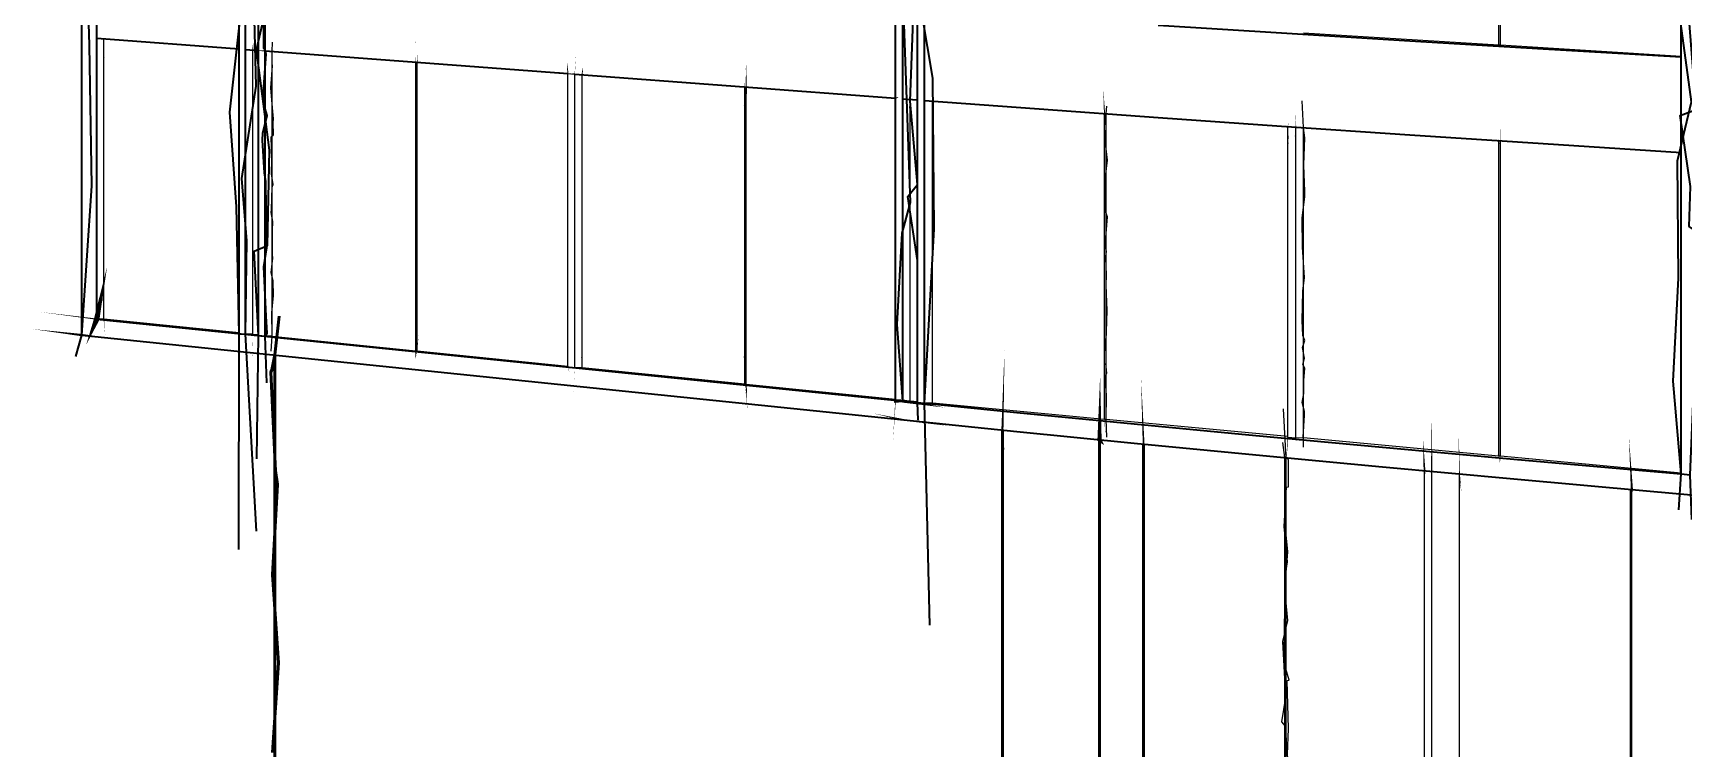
# Model space of a CAD drawing. Header units: inches. Extents: x -877 to 882, y -418 to 410.
# Drawn here: x -746.2 to -604.3, y -225 to -163.4 of the extents above; entities that cross this region are included whole.
import ezdxf

# ---------------------------------------------------------------- set-up
doc = ezdxf.new("R2010")
doc.units = ezdxf.units.IN
doc.header["$LTSCALE"] = 0.5
doc.header["$MEASUREMENT"] = 0
doc.layers.get('0').update_dxf_attribs({"lineweight": 18})
for name, color, linetype, lineweight in [('A-Glaz-Curt', 52, 'Continuous', 35), ('A-Glaz-Curt-Unit', 51, 'Continuous', 25), ('A-Wall', 113, 'Continuous', 35)]:
    doc.layers.add(name, color=color, linetype=linetype, lineweight=lineweight)

# ---------------------------------------------------------------- blocks, each defined once
blk = doc.blocks.new('*U12')
at = {"color": 7, "linetype": 'Continuous', "lineweight": -3}
for p, q in [((-740.14, -188), (-740.14, -163.93)), ((-725.67, -189.47), (-725.67, -165.01)), ((-725.67, -189.47), (-725.67, -189.47))]:
    blk.add_line(p, q, dxfattribs=at)
at = {"layer": 'A-Glaz-Curt', "color": 143, "linetype": 'Continuous', "lineweight": 35}
for p, q in [((-604.53, -201.32), (-604.53, 207.17)), ((-671.45, -195.06), (-671.45, 189.24)), ((-670.19, -195.18), (-670.19, 189.61)), ((-669.57, -195.25), (-669.57, 189.79)), ((-742.04, -189.39), (-742.04, 175.94)), ((-728.5, -189.27), (-728.5, 172.68)), ((-727.95, -189.32), (-727.95, 172.84)), ((-726.84, -189.44), (-726.84, 173.17)), ((-740.75, -188.02), (-740.75, -0.19)), ((-726.28, -189.49), (-726.28, -144.25)), ((-672.07, -194.99), (-672.07, -147.11)), ((-672.07, -169.03), (-672.07, -161.3)), ((-671.45, -169.08), (-671.45, -161.34)), ((-670.19, -169.17), (-670.19, -161.42)), ((-669.57, -169.22), (-669.57, -161.46)), ((-649.5, -162.77), (-638.88, -163.43)), ((-740.75, -163.88), (-728.5, -164.8)), ((-638.88, -163.43), (-627.85, -164.11)), ((-627.85, -164.11), (-616.4, -164.79)), ((-727.95, -164.84), (-726.84, -164.93)), ((-726.28, -164.97), (-700.24, -166.92)), ((-616.4, -164.79), (-604.53, -165.48)), ((-604.53, -173.71), (-604.53, -165.48)), ((-604.53, -165.48), (-604.53, -165.48)), ((-699.65, -166.97), (-672.07, -169.03)), ((-672.07, -169.03), (-672.07, -169.03)), ((-671.45, -169.08), (-671.03, -169.11)), ((-671.03, -169.11), (-670.61, -169.14)), ((-670.61, -169.14), (-670.19, -169.17)), ((-670.19, -169.17), (-670.19, -169.17)), ((-669.57, -169.22), (-659.73, -169.95)), ((-659.73, -169.95), (-649.5, -170.68)), ((-649.5, -170.68), (-638.88, -171.43)), ((-638.88, -171.43), (-627.85, -172.18)), ((-627.85, -172.18), (-616.4, -172.94)), ((-616.4, -172.94), (-604.53, -173.71)), ((-604.53, -173.71), (-604.53, -173.71)), ((-740.75, -188.02), (-740.14, -188)), ((-740.75, -188.02), (-671.36, -195.07)), ((-742.04, -189.39), (-671.36, -196.68)), ((-728.5, -189.27), (-727.95, -189.32)), ((-727.95, -189.32), (-727.33, -189.3)), ((-726.84, -189.44), (-726.28, -189.49)), ((-726.28, -189.49), (-725.67, -189.47)), ((-672.07, -194.99), (-671.45, -195.06)), ((-671.45, -195.06), (-670.81, -195.03)), ((-671.36, -195.07), (-670.19, -195.18)), ((-670.19, -195.18), (-669.57, -195.25)), ((-669.57, -195.25), (-669.55, -195.25)), ((-669.55, -195.25), (-661.65, -196.04)), ((-669.46, -195.24), (-668.89, -195.22)), ((-671.36, -196.68), (-661.65, -197.67)), ((-661.65, -196.04), (-651.56, -197.02)), ((-651.56, -197.02), (-641.08, -198.02)), ((-661.65, -197.67), (-651.56, -198.67)), ((-651.56, -198.67), (-641.08, -199.68)), ((-641.08, -198.02), (-630.2, -199.03)), ((-641.08, -199.68), (-630.2, -200.71)), ((-630.2, -199.03), (-618.91, -200.05)), ((-618.91, -200.05), (-607.2, -201.09)), ((-630.2, -200.71), (-618.91, -201.75)), ((-607.2, -201.09), (-604.53, -201.32)), ((-604.53, -201.32), (-603.74, -201.39)), ((-618.91, -201.75), (-607.2, -202.8)), ((-607.2, -202.8), (-595.06, -203.87))]:
    blk.add_line(p, q, dxfattribs=at)
at = {"layer": 'A-Glaz-Curt-Unit', "color": 143, "linetype": 'Continuous', "lineweight": 25}
for p, q in [((-620.2, -164.45), (-620.2, -149.63)), ((-620.06, -164.46), (-620.06, -149.64)), ((-620.2, -164.45), (-620.06, -164.46)), ((-713.31, -190.73), (-713.31, -165.94)), ((-713.19, -190.74), (-713.19, -165.95)), ((-700.24, -192.13), (-700.24, -166.92)), ((-700.24, -166.92), (-700.24, -166.92)), ((-700.24, -166.92), (-699.65, -166.97)), ((-699.65, -192.19), (-699.65, -166.97)), ((-699.65, -166.97), (-699.65, -166.97)), ((-685.03, -193.59), (-685.03, -168.06)), ((-684.91, -193.6), (-684.91, -168.07)), ((-654.1, -196.61), (-654.1, -170.35)), ((-653.97, -196.62), (-653.97, -170.36)), ((-638.34, -198.16), (-638.34, -171.46)), ((-637.64, -198.23), (-637.64, -171.51)), ((-620.2, -199.77), (-620.2, -172.69)), ((-620.06, -199.78), (-620.06, -172.7)), ((-713.31, -190.73), (-713.19, -190.74)), ((-700.24, -192.13), (-699.65, -192.19)), ((-699.65, -192.19), (-699.02, -192.17)), ((-685.03, -193.59), (-684.91, -193.6)), ((-654.1, -196.61), (-653.97, -196.62)), ((-638.34, -198.16), (-637.64, -198.23)), ((-637.64, -198.23), (-636.99, -198.2)), ((-638.61, -256.06), (-638.61, -199.92)), ((-638.49, -256.08), (-638.49, -199.93)), ((-620.2, -199.77), (-620.06, -199.78)), ((-626.59, -258.48), (-626.59, -201.04)), ((-625.97, -258.58), (-625.97, -201.1)), ((-608.89, -260.77), (-608.89, -202.65)), ((-608.76, -260.79), (-608.76, -202.66))]:
    blk.add_line(p, q, dxfattribs=at)
at = {"layer": 'A-Glaz-Curt-Unit', "color": 141, "linetype": 'Continuous', "lineweight": 25}
for p, q in [((-636.99, -163.42), (-620.2, -164.45)), ((-620.06, -164.46), (-604.53, -165.42)), ((-727.33, -189.3), (-727.33, -164.89)), ((-699.02, -192.17), (-699.02, -167.01)), ((-670.81, -195.03), (-670.81, -169.13)), ((-668.89, -195.22), (-668.89, -169.27)), ((-636.99, -198.2), (-636.99, -171.55)), ((-740.14, -188), (-728.5, -189.18)), ((-727.33, -189.3), (-726.84, -189.35)), ((-725.67, -189.47), (-713.31, -190.73)), ((-713.19, -190.74), (-700.24, -192.05)), ((-699.02, -192.17), (-685.03, -193.59)), ((-684.91, -193.6), (-672.07, -194.91)), ((-670.81, -195.03), (-670.19, -195.1)), ((-668.89, -195.22), (-654.1, -196.61)), ((-653.97, -196.62), (-638.34, -198.08)), ((-636.99, -198.2), (-620.2, -199.77)), ((-620.06, -199.78), (-604.53, -201.23)), ((-623.59, -258.44), (-623.59, -201.32))]:
    blk.add_line(p, q, dxfattribs=at)
at = {"layer": 'A-Wall', "color": 15, "linetype": 'Continuous', "lineweight": 50}
blk.add_line((-725.43, -277.03), (-725.43, -191.1), dxfattribs=at)
at = {"layer": 'A-Wall', "color": 254, "linetype": 'Continuous', "lineweight": 50}
for p, q in [((-662.88, -288.4), (-662.88, -197.54)), ((-654.53, -288.73), (-654.53, -198.37)), ((-650.74, -288.18), (-650.74, -198.75))]:
    blk.add_line(p, q, dxfattribs=at)
blk = doc.blocks.new('New Napkin Sketch')
at = {"layer": 'A-Wall', "color": 143, "linetype": 'Continuous', "lineweight": 25}
for p, q in [((-620.2, -164.45), (-620.2, -149.63)), ((-620.06, -164.46), (-620.06, -149.64)), ((-620.2, -164.45), (-620.06, -164.46)), ((-700.24, -166.92), (-700.24, -166.92)), ((-700.24, -166.92), (-699.65, -166.97)), ((-699.65, -166.97), (-699.65, -166.97)), ((-713.31, -190.73), (-713.19, -190.74)), ((-700.24, -192.13), (-699.65, -192.19)), ((-699.65, -192.19), (-699.02, -192.17)), ((-685.03, -193.59), (-684.91, -193.6)), ((-654.1, -196.61), (-653.97, -196.62)), ((-638.34, -198.16), (-637.64, -198.23)), ((-637.64, -198.23), (-636.99, -198.2)), ((-620.2, -199.77), (-620.06, -199.78))]:
    blk.add_line(p, q, dxfattribs=at)
at = {"layer": 'A-Wall', "color": 143, "linetype": 'Continuous', "lineweight": 35}
for p, q in [((-672.07, -169.03), (-672.07, -161.3)), ((-671.45, -169.08), (-671.45, -161.34)), ((-670.19, -169.17), (-670.19, -161.42)), ((-669.57, -169.22), (-669.57, -161.46)), ((-649.5, -162.77), (-638.88, -163.43)), ((-740.75, -163.88), (-728.5, -164.8)), ((-638.88, -163.43), (-627.85, -164.11)), ((-627.85, -164.11), (-616.4, -164.79)), ((-727.95, -164.84), (-726.84, -164.93)), ((-616.4, -164.79), (-604.53, -165.48)), ((-604.53, -173.71), (-604.53, -165.48)), ((-604.53, -165.48), (-604.53, -165.48)), ((-672.07, -169.03), (-672.07, -169.03)), ((-671.45, -169.08), (-671.03, -169.11)), ((-671.03, -169.11), (-670.61, -169.14)), ((-670.61, -169.14), (-670.19, -169.17)), ((-670.19, -169.17), (-670.19, -169.17)), ((-669.57, -169.22), (-659.73, -169.95)), ((-659.73, -169.95), (-649.5, -170.68)), ((-649.5, -170.68), (-638.88, -171.43)), ((-638.88, -171.43), (-627.85, -172.18)), ((-627.85, -172.18), (-616.4, -172.94)), ((-616.4, -172.94), (-604.53, -173.71)), ((-604.53, -173.71), (-604.53, -173.71)), ((-740.75, -188.02), (-740.14, -188)), ((-728.5, -189.27), (-727.95, -189.32)), ((-727.95, -189.32), (-727.33, -189.3)), ((-726.84, -189.44), (-726.28, -189.49)), ((-726.28, -189.49), (-725.67, -189.47)), ((-672.07, -194.99), (-671.45, -195.06)), ((-671.45, -195.06), (-670.81, -195.03)), ((-671.36, -195.07), (-670.19, -195.18)), ((-670.19, -195.18), (-669.57, -195.25)), ((-669.57, -195.25), (-669.55, -195.25)), ((-669.55, -195.25), (-661.65, -196.04)), ((-669.46, -195.24), (-668.89, -195.22)), ((-671.36, -196.68), (-661.65, -197.67)), ((-661.65, -196.04), (-651.56, -197.02)), ((-651.56, -197.02), (-641.08, -198.02)), ((-661.65, -197.67), (-651.56, -198.67)), ((-651.56, -198.67), (-641.08, -199.68)), ((-641.08, -198.02), (-630.2, -199.03)), ((-641.08, -199.68), (-630.2, -200.71)), ((-630.2, -199.03), (-618.91, -200.05)), ((-618.91, -200.05), (-607.2, -201.09)), ((-630.2, -200.71), (-618.91, -201.75)), ((-607.2, -201.09), (-604.53, -201.32)), ((-604.53, -201.32), (-603.74, -201.39)), ((-618.91, -201.75), (-607.2, -202.8)), ((-607.2, -202.8), (-595.06, -203.87))]:
    blk.add_line(p, q, dxfattribs=at)
at = {"layer": 'A-Wall', "color": 141, "linetype": 'Continuous', "lineweight": 25}
for p, q in [((-636.99, -163.42), (-620.2, -164.45)), ((-620.06, -164.46), (-604.53, -165.42)), ((-740.14, -188), (-728.5, -189.18)), ((-727.33, -189.3), (-726.84, -189.35)), ((-725.67, -189.47), (-713.31, -190.73)), ((-713.19, -190.74), (-700.24, -192.05)), ((-699.02, -192.17), (-685.03, -193.59)), ((-684.91, -193.6), (-672.07, -194.91)), ((-670.81, -195.03), (-670.19, -195.1)), ((-668.89, -195.22), (-654.1, -196.61)), ((-653.97, -196.62), (-638.34, -198.08)), ((-636.99, -198.2), (-620.2, -199.77)), ((-620.06, -199.78), (-604.53, -201.23))]:
    blk.add_line(p, q, dxfattribs=at)
at = {"layer": 'A-Wall', "color": 7, "linetype": 'Continuous', "lineweight": -3}
blk.add_line((-725.67, -189.47), (-725.67, -189.47), dxfattribs=at)
at = {"layer": 'A-Wall', "color": 143, "linetype": 'Continuous', "lineweight": 35, "extrusion": (0, 0, -1)}
for points in [[(603.6, -205.24), (603.74, -201.39), (603.36, -191.89), (602.87, -180.74), (603.83, -180.06), (603.71, -176.61), (604.61, -170.53), (603.23, -170), (604.21, -157.4), (604.5, -148.95), (604.21, -146.98), (603.94, -135.63), (603.6, -120.55), (604.69, -103.38), (604.38, -90.61), (603.43, -90.61), (603.02, -76.94), (602.91, -64.01), (603.36, -63.04), (603.21, -56.66)], [(604.73, -204.41), (604.53, -201.32), (605.22, -193.35), (604.74, -184.5), (604.83, -174.42), (603.64, -169.35), (605.15, -158.17), (604.08, -147.33), (604.61, -129.6), (605.03, -114.96), (605, -103.5), (604.64, -96.06), (604.24, -93.15), (605.3, -85.06), (604.5, -70), (603.86, -53.27)], [(669.13, -214.33), (669.57, -195.25), (668.75, -180.25), (668.85, -167.31), (670.22, -159.28), (669.06, -150.46), (669.99, -138.05), (670.25, -128.27), (670.49, -110.17), (669.62, -102.17), (669.9, -97.57), (668.86, -96.47), (669.35, -79.83), (669.03, -72.95), (669.66, -59.98)], [(670.12, -196.69), (670.19, -195.18), (670.17, -182.99), (671.02, -177.48), (670.17, -176.44), (670.82, -169.29), (670.35, -156.86), (670.28, -152.56), (670.82, -141.53), (670.42, -130.11), (670.46, -122.71), (670.42, -113.06), (669.65, -95.29), (669.35, -82.82), (670.53, -76.44), (670.92, -64.37), (670.81, -61.51), (670.62, -57.61)], [(672.18, -195.13), (671.45, -195.06), (671.93, -188.48), (671.51, -180.64), (670.78, -178.01), (671.35, -161.88), (671.62, -152.52), (671.59, -139.44), (671.61, -123.81), (670.61, -113.34), (670.67, -110.79), (670.66, -109.7), (672.05, -103.33), (672.04, -92.48), (671.1, -76.62), (672.34, -70.54), (671.93, -63.16), (670.53, -60.73), (670.64, -53.02)], [(726.97, -200.02), (726.84, -189.44), (727.21, -182.18), (726.07, -181.7), (725.89, -173.49), (727.01, -164.88), (725.91, -160.11), (726.14, -160.05), (727.55, -158.55), (727.78, -155.14), (726.57, -145.78), (726.85, -133.07), (727.06, -120.09), (727.75, -114.88), (727.79, -113.48), (726.62, -102.58), (726.38, -100.03), (727.22, -93.91), (725.89, -79.45), (726.91, -70.55), (726.75, -66.67), (727.74, -52.55)], [(742.55, -191.23), (742.04, -189.39), (741.18, -176.56), (741.38, -164.47), (741.94, -146.08), (741.5, -133), (742.58, -125.97), (742.38, -124.4), (741.43, -114.36), (742.51, -98.28), (741.57, -86.84), (742.99, -79.51), (741.46, -64.56), (741.18, -60.49), (741.86, -54.47)], [(727.01, -206.25), (727.95, -189.32), (727.83, -181.3), (728.27, -175.94), (727.04, -168), (727.2, -161.09), (728.29, -154.76), (728.13, -138.93), (728.55, -123.76), (728.23, -122.92), (728.48, -106.02), (728.82, -94.11), (727.92, -84.82), (727.41, -72.18), (728.86, -53.72)], [(728.54, -207.83), (728.5, -189.27), (728.73, -178.37), (729.31, -170.23), (727.54, -154.23), (729.18, -136.27), (728.32, -129.54), (728.77, -125.93), (728.23, -117.24), (729.12, -106.42), (728.36, -87.42), (728.02, -78.25), (728.33, -65.86), (729.15, -56.28)], [(726.11, -193.48), (726.28, -189.49), (726.1, -189.23), (726.19, -187.77), (726.39, -183.52), (726.11, -181.9), (726.15, -180.08), (726.19, -178.49), (726.2, -176.18), (726.32, -175.44), (726.49, -172.65), (726.47, -172.04), (726.1, -170.51), (726.28, -169.94), (726.41, -168.47), (726.19, -165.24), (726.33, -164.75), (726.37, -164.75), (726.41, -161.19)]]:
    blk.add_lwpolyline(points, dxfattribs=at)
for points in [[(741.65, -190.21, 0, 0.477, 0), (740.75, -188.02, 0.477, 0, 0), (739.86, -183.53, 0, 0, 0), (740.88, -181.37, 0, 0, 0), (740.11, -174.68, 0, 0, 0), (741.08, -157.6, 0, 0, 0), (741.52, -151.14, 0, 0, 0), (741.5, -140.75, 0, 0, 0), (741.13, -128.35, 0, 0, 0), (741.16, -111.08, 0, 0, 0), (740.4, -110.56, 0, 0, 0), (741.42, -104.97, 0, 0, 0), (740.16, -104.04, 0, 0, 0), (740, -101.18, 0, 0, 0), (740.19, -95.29, 0, 0, 0), (741.31, -88.96, 0, 0, 0), (740.66, -79.1, 0, 0, 0), (741.1, -69.21, 0, 0, 0), (741.22, -56.14, 0, 0, 0)], [(672.29, -198.6, 0, 0.0487, 0), (672.07, -194.99, 0.0487, 0, 0), (671.99, -194.9, 0, 0, 0), (671.91, -191.27, 0, 0, 0), (672.27, -186.62, 0, 0, 0), (671.96, -185.72, 0, 0, 0), (672.09, -184.64, 0, 0, 0), (672.16, -184.04, 0, 0, 0), (672.03, -180.11, 0, 0, 0), (671.83, -176.11, 0, 0, 0), (672.06, -173.69, 0, 0, 0), (672.21, -172.84, 0, 0, 0), (671.86, -169.87, 0, 0, 0), (672.16, -166.88, 0, 0, 0), (672.17, -164.42, 0, 0, 0), (671.86, -162.4, 0, 0, 0), (672.24, -160.76, 0, 0, 0), (672.3, -156.15, 0, 0, 0), (672.18, -153.82, 0, 0, 0), (671.97, -149.84, 0, 0, 0), (671.83, -147.91, 0, 0.00855, 0), (672.07, -147.11, 0.00855, 0, 0), (671.9, -146.51, 0, 0, 0)], [(727.04, -164.93, 0, 0.118, 0), (726.28, -164.97, 0.118, 0, 0), (724.08, -165.1, 0, 0, 0), (723.96, -165.18, 0, 0, 0), (722.28, -165.34, 0, 0, 0), (721.8, -165.42, 0, 0, 0), (721.35, -165.3, 0, 0, 0), (721.01, -165.47, 0, 0, 0), (719.05, -165.52, 0, 0, 0), (716.78, -165.56, 0, 0, 0), (715.91, -165.81, 0, 0, 0), (713.91, -165.88, 0, 0, 0), (712.6, -165.92, 0, 0, 0), (710.56, -166.07, 0, 0, 0), (709.44, -166.11, 0, 0, 0), (709.29, -166.35, 0, 0, 0), (708.42, -166.18, 0, 0, 0), (707.46, -166.29, 0, 0, 0), (705.23, -166.43, 0, 0, 0), (703.94, -166.59, 0, 0, 0), (701.41, -166.83, 0, 0, 0), (701.02, -166.79, 0, 0.118, 0), (700.24, -166.92, 0.118, 0, 0), (700.02, -167, 0, 0, 0)], [(700.59, -166.92, 0, 0.122, 0), (699.65, -166.97, 0.122, 0, 0), (698.16, -167.13, 0, 0, 0), (696.85, -167.25, 0, 0, 0), (695.17, -167.34, 0, 0, 0), (693.3, -167.44, 0, 0, 0), (691.92, -167.58, 0, 0, 0), (689.78, -167.64, 0, 0, 0), (688.91, -167.65, 0, 0, 0), (688.41, -167.7, 0, 0, 0), (686.9, -168, 0, 0, 0), (684.67, -168.07, 0, 0, 0), (683.76, -168.29, 0, 0, 0), (681, -168.36, 0, 0, 0), (679.79, -168.48, 0, 0, 0), (678.99, -168.62, 0, 0, 0), (678.59, -168.52, 0, 0, 0), (678.48, -168.65, 0, 0, 0), (677.95, -168.5, 0, 0, 0), (676.17, -168.66, 0, 0, 0), (673.75, -168.85, 0, 0, 0), (672.58, -169.07, 0, 0.13, 0), (672.07, -169.03, 0.13, 0, 0), (671.78, -168.92, 0, 0, 0)], [(745.66, -187.4, 0, 0.101, 0), (740.75, -188.02, 0.101, 0, 0), (739.42, -188.15, 0, 0, 0), (738.53, -188.11, 0, 0, 0), (732.73, -189.12, 0, 0, 0), (725.99, -189.44, 0, 0, 0), (720.18, -190.2, 0, 0, 0), (716.67, -190.44, 0, 0, 0), (711.44, -190.82, 0, 0, 0), (707.6, -191.65, 0, 0, 0), (702.91, -192.14, 0, 0, 0), (699.06, -192.18, 0, 0, 0), (692.15, -192.87, 0, 0, 0), (689.17, -193.57, 0, 0, 0), (688.59, -193.09, 0, 0, 0), (686.41, -193.37, 0, 0, 0), (679.68, -194.18, 0, 0, 0), (672.84, -194.88, 0, 0.271, 0), (671.36, -195.07, 0.271, 0, 0), (667.81, -195.62, 0, 0, 0)], [(746.23, -188.88, 0, 0.196, 0), (742.04, -189.39, 0.196, 0, 0), (738.72, -189.78, 0, 0, 0), (735.19, -190.35, 0, 0, 0), (734.94, -190.07, 0, 0, 0), (728.65, -190.52, 0, 0, 0), (725.05, -190.97, 0, 0, 0), (722.42, -191.67, 0, 0, 0), (719.74, -192.02, 0, 0, 0), (715.48, -191.92, 0, 0, 0), (710.09, -193.02, 0, 0, 0), (707.18, -192.71, 0, 0, 0), (700.66, -194, 0, 0, 0), (697.84, -193.61, 0, 0, 0), (691.86, -194.36, 0, 0, 0), (688.36, -194.71, 0, 0, 0), (687.69, -194.91, 0, 0, 0), (686.41, -195.2, 0, 0, 0), (681.5, -195.65, 0, 0, 0), (680.97, -195.42, 0, 0, 0), (673.99, -196.12, 0, 0.142, 0), (671.36, -196.68, 0.142, 0, 0), (667.61, -197.18, 0, 0, 0)]]:
    blk.add_lwpolyline(points, format="xyseb", dxfattribs=at)
at = {"layer": 'A-Wall', "color": 7, "linetype": 'Continuous', "lineweight": -3, "extrusion": (0, 0, -1)}
blk.add_lwpolyline([(740.02, -189.41, 0, 0.0436, 0), (740.14, -188, 0.0436, 0, 0), (740.25, -185.86, 0, 0, 0), (740.06, -184.19, 0, 0, 0), (740.03, -182.55, 0, 0, 0), (740.13, -181.35, 0, 0, 0), (740.25, -180.38, 0, 0, 0), (740.17, -179.85, 0, 0, 0), (740.18, -178.59, 0, 0, 0), (740.09, -176.83, 0, 0, 0), (740.04, -176.59, 0, 0, 0), (740.21, -174.27, 0, 0, 0), (740.17, -172.98, 0, 0, 0), (740.2, -172.88, 0, 0, 0), (740.17, -172.4, 0, 0, 0), (740.08, -170, 0, 0, 0), (740.06, -167.87, 0, 0, 0), (740.11, -167.25, 0, 0, 0), (740.08, -165.57, 0, 0.00472, 0), (740.14, -163.93, 0.00472, 0, 0), (740.11, -163.91, 0, 0, 0)], format="xyseb", dxfattribs=at)
at = {"layer": 'A-Wall', "color": 141, "linetype": 'Continuous', "lineweight": 25, "extrusion": (0, 0, -1)}
for points in [[(727.4, -191.64, 0, 0.0156, 0), (727.33, -189.3, 0.0156, 0, 0), (727.4, -187.75, 0, 0, 0), (727.43, -185.86, 0, 0, 0), (727.37, -184.46, 0, 0, 0), (727.24, -184.42, 0, 0, 0), (727.41, -182.37, 0, 0, 0), (727.24, -181.44, 0, 0, 0), (727.39, -180.53, 0, 0, 0), (727.4, -180.29, 0, 0, 0), (727.28, -179.06, 0, 0, 0), (727.38, -177.2, 0, 0, 0), (727.25, -175.21, 0, 0, 0), (727.38, -174.69, 0, 0, 0), (727.3, -174.52, 0, 0, 0), (727.26, -174.19, 0, 0, 0), (727.23, -173.56, 0, 0, 0), (727.22, -171.55, 0, 0, 0), (727.41, -170.83, 0, 0, 0), (727.43, -169.07, 0, 0, 0), (727.27, -168.01, 0, 0, 0), (727.31, -167.7, 0, 0, 0), (727.35, -165.71, 0, 0.119, 0), (727.33, -164.89, 0.119, 0, 0), (727.3, -164.29, 0, 0, 0)], [(699.12, -192.29, 0, 0.0391, 0), (699.02, -192.17, 0.0391, 0, 0), (699.11, -191.21, 0, 0, 0), (698.95, -190.69, 0, 0, 0), (698.94, -189.72, 0, 0, 0), (699.1, -189.58, 0, 0, 0), (698.95, -188.6, 0, 0, 0), (699, -187.72, 0, 0, 0), (698.91, -186.42, 0, 0, 0), (699.15, -185.75, 0, 0, 0), (699.03, -183.96, 0, 0, 0), (699.11, -182.06, 0, 0, 0), (699.04, -181.18, 0, 0, 0), (699.12, -180.84, 0, 0, 0), (698.98, -179.34, 0, 0, 0), (698.94, -177.84, 0, 0, 0), (699.08, -176.36, 0, 0, 0), (699.08, -176.24, 0, 0, 0), (698.9, -173.88, 0, 0, 0), (699.12, -171.48, 0, 0, 0), (698.96, -169.98, 0, 0, 0), (698.93, -168.73, 0, 0, 0), (698.96, -167.04, 0, 0.106, 0), (699.02, -167.01, 0.106, 0, 0), (698.93, -166.31, 0, 0, 0)], [(670.76, -195.12, 0, 0.118, 0), (670.81, -195.03, 0.118, 0, 0), (670.86, -193.02, 0, 0, 0), (670.88, -190.79, 0, 0, 0), (670.77, -189.29, 0, 0, 0), (670.78, -188.39, 0, 0, 0), (670.84, -186.46, 0, 0, 0), (670.79, -185.32, 0, 0, 0), (670.86, -184.41, 0, 0, 0), (670.92, -183.65, 0, 0, 0), (670.71, -182.71, 0, 0, 0), (670.83, -180.59, 0, 0, 0), (670.8, -178.31, 0, 0, 0), (670.73, -178.09, 0, 0, 0), (670.8, -175.55, 0, 0, 0), (670.84, -175, 0, 0, 0), (670.85, -174.72, 0, 0, 0), (670.84, -172.26, 0, 0, 0), (670.92, -171.39, 0, 0, 0), (670.92, -170.03, 0, 0.0781, 0), (670.81, -169.13, 0.0781, 0, 0), (670.68, -166.7, 0, 0, 0)], [(668.78, -195.27, 0, 0.0152, 0), (668.89, -195.22, 0.0152, 0, 0), (668.96, -195.11, 0, 0, 0), (668.83, -194.64, 0, 0, 0), (668.91, -193.82, 0, 0, 0), (669, -192.89, 0, 0, 0), (669.01, -192.39, 0, 0, 0), (668.94, -191.86, 0, 0, 0), (668.81, -190.24, 0, 0, 0), (668.85, -189.31, 0, 0, 0), (669, -188.42, 0, 0, 0), (668.92, -186.39, 0, 0, 0), (668.85, -186.35, 0, 0, 0), (669.02, -184.68, 0, 0, 0), (668.79, -183.35, 0, 0, 0), (668.92, -180.91, 0, 0, 0), (668.9, -179.15, 0, 0, 0), (669, -177.97, 0, 0, 0), (669.02, -176.84, 0, 0, 0), (668.91, -175.98, 0, 0, 0), (668.9, -174.05, 0, 0, 0), (668.81, -172.16, 0, 0, 0), (668.97, -171.47, 0, 0.0352, 0), (668.89, -169.27, 0.0352, 0, 0), (668.79, -167.82, 0, 0, 0)], [(623.84, -259.99, 0, 0.0373, 0), (623.59, -258.44, 0.0373, 0, 0), (623.32, -257.37, 0, 0, 0), (623.32, -255.68, 0, 0, 0), (623.44, -255.36, 0, 0, 0), (623.73, -251.67, 0, 0, 0), (623.51, -248.68, 0, 0, 0), (623.64, -244.84, 0, 0, 0), (623.79, -240.09, 0, 0, 0), (623.7, -234.87, 0, 0, 0), (623.86, -234.71, 0, 0, 0), (623.66, -229.01, 0, 0, 0), (623.81, -226.43, 0, 0, 0), (623.48, -225.13, 0, 0, 0), (623.73, -223.55, 0, 0, 0), (623.38, -219.18, 0, 0, 0), (623.83, -217.58, 0, 0, 0), (623.36, -213.17, 0, 0, 0), (623.75, -210.41, 0, 0, 0), (623.48, -207.76, 0, 0, 0), (623.41, -202.97, 0, 0.0892, 0), (623.59, -201.32, 0.0892, 0, 0), (623.64, -198.23, 0, 0, 0)]]:
    blk.add_lwpolyline(points, format="xyseb", dxfattribs=at)
at = {"layer": 'A-Wall', "color": 7, "linetype": 'Continuous', "lineweight": -3, "extrusion": (0, 0, -1)}
blk.add_lwpolyline([(725.76, -190.77), (725.67, -189.47), (725.68, -187.47), (725.55, -185.99), (725.58, -184.73), (725.74, -184.01), (725.61, -182.78), (725.63, -182.43), (725.65, -180.44), (725.61, -179.62), (725.75, -178.85), (725.71, -178.6), (725.67, -176.69), (725.59, -176.45), (725.72, -175.52), (725.7, -174.31), (725.76, -172.34), (725.56, -172.17), (725.59, -171.11), (725.55, -170.8), (725.69, -169.21), (725.77, -168.13), (725.65, -166.25), (725.67, -166.04), (725.67, -165.01), (725.64, -164.23)], dxfattribs=at)
at = {"layer": 'A-Wall', "color": 143, "linetype": 'Continuous', "lineweight": 25, "extrusion": (0, 0, -1)}
for points in [[(713.33, -191.56, 0, 0.11, 0), (713.31, -190.73, 0.11, 0, 0), (713.18, -189.09, 0, 0, 0), (713.35, -187.4, 0, 0, 0), (713.37, -185.54, 0, 0, 0), (713.39, -184.99, 0, 0, 0), (713.37, -184.55, 0, 0, 0), (713.38, -183.73, 0, 0, 0), (713.37, -181.74, 0, 0, 0), (713.38, -179.59, 0, 0, 0), (713.33, -179.31, 0, 0, 0), (713.25, -178.5, 0, 0, 0), (713.4, -177.07, 0, 0, 0), (713.21, -175.16, 0, 0, 0), (713.43, -173.92, 0, 0, 0), (713.24, -172.96, 0, 0, 0), (713.2, -172.36, 0, 0, 0), (713.26, -170.01, 0, 0, 0), (713.42, -168.95, 0, 0, 0), (713.33, -166.75, 0, 0, 0), (713.26, -166.38, 0, 0.0111, 0), (713.31, -165.94, 0.0111, 0, 0), (713.35, -163.79, 0, 0, 0)], [(713.28, -191.31, 0, 0.0232, 0), (713.19, -190.74, 0.0232, 0, 0), (713.07, -189.24, 0, 0, 0), (713.11, -187.09, 0, 0, 0), (713.31, -185.48, 0, 0, 0), (713.24, -184.45, 0, 0, 0), (713.17, -184.12, 0, 0, 0), (713.26, -183.82, 0, 0, 0), (713.25, -181.96, 0, 0, 0), (713.1, -180.82, 0, 0, 0), (713.09, -179.61, 0, 0, 0), (713.28, -178.86, 0, 0, 0), (713.28, -177.3, 0, 0, 0), (713.21, -176.33, 0, 0, 0), (713.17, -176.25, 0, 0, 0), (713.22, -175.77, 0, 0, 0), (713.28, -175.51, 0, 0, 0), (713.27, -173.52, 0, 0, 0), (713.08, -172.63, 0, 0, 0), (713.27, -172.37, 0, 0, 0), (713.23, -170.11, 0, 0, 0), (713.16, -168.16, 0, 0.0463, 0), (713.19, -165.95, 0.0463, 0, 0), (713.16, -165.19, 0, 0, 0)], [(700.11, -192.64, 0, 0.0401, 0), (700.24, -192.13, 0.0401, 0, 0), (700.31, -190.29, 0, 0, 0), (700.31, -189.16, 0, 0, 0), (700.11, -187.15, 0, 0, 0), (700.25, -186.38, 0, 0, 0), (700.19, -186.29, 0, 0, 0), (700.14, -184.4, 0, 0, 0), (700.27, -184.09, 0, 0, 0), (700.34, -182.76, 0, 0, 0), (700.32, -182.32, 0, 0, 0), (700.27, -179.83, 0, 0, 0), (700.3, -178.76, 0, 0, 0), (700.31, -177.29, 0, 0, 0), (700.3, -177.06, 0, 0, 0), (700.31, -175.58, 0, 0, 0), (700.29, -175.33, 0, 0, 0), (700.36, -175.15, 0, 0, 0), (700.16, -175.1, 0, 0, 0), (700.29, -173.48, 0, 0, 0), (700.36, -173.45, 0, 0, 0), (700.27, -170.95, 0, 0, 0), (700.23, -168.47, 0, 0.11, 0), (700.24, -166.92, 0.11, 0, 0), (700.32, -165.89, 0, 0, 0)], [(699.77, -194.51, 0, 0.00887, 0), (699.65, -192.19, 0.00887, 0, 0), (699.66, -190.36, 0, 0, 0), (699.53, -188.08, 0, 0, 0), (699.65, -186.12, 0, 0, 0), (699.71, -183.87, 0, 0, 0), (699.65, -182.91, 0, 0, 0), (699.62, -181.25, 0, 0, 0), (699.61, -179.12, 0, 0, 0), (699.58, -178.62, 0, 0, 0), (699.77, -178.55, 0, 0, 0), (699.62, -176.83, 0, 0, 0), (699.66, -174.67, 0, 0, 0), (699.64, -174.3, 0, 0, 0), (699.58, -173.57, 0, 0, 0), (699.75, -172.21, 0, 0, 0), (699.64, -171.14, 0, 0, 0), (699.64, -169.14, 0, 0, 0), (699.65, -166.99, 0, 0.0247, 0), (699.65, -166.97, 0.0247, 0, 0), (699.53, -165.13, 0, 0, 0)], [(684.91, -194.62, 0, 0.0379, 0), (685.03, -193.59, 0.0379, 0, 0), (685.12, -191.05, 0, 0, 0), (684.92, -189.33, 0, 0, 0), (684.96, -187.8, 0, 0, 0), (684.92, -186.97, 0, 0, 0), (685.06, -186.54, 0, 0, 0), (685.07, -185.38, 0, 0, 0), (685.02, -183.77, 0, 0, 0), (685.03, -181.85, 0, 0, 0), (684.96, -181.55, 0, 0, 0), (685.14, -179.8, 0, 0, 0), (685.04, -177.31, 0, 0, 0), (685.04, -177.28, 0, 0, 0), (684.98, -176.19, 0, 0, 0), (684.93, -174.1, 0, 0, 0), (685.01, -173.22, 0, 0, 0), (685.05, -170.82, 0, 0, 0), (684.93, -170.13, 0, 0, 0), (685.14, -170.09, 0, 0, 0), (685.13, -169.97, 0, 0.00735, 0), (685.03, -168.06, 0.00735, 0, 0), (684.98, -165.68, 0, 0, 0)], [(684.82, -195.75, 0, 0.0974, 0), (684.91, -193.6, 0.0974, 0, 0), (684.97, -193.5, 0, 0, 0), (684.83, -192.1, 0, 0, 0), (685, -189.57, 0, 0, 0), (684.88, -188.24, 0, 0, 0), (684.96, -186.27, 0, 0, 0), (684.97, -186.03, 0, 0, 0), (684.95, -184.28, 0, 0, 0), (684.9, -183.45, 0, 0, 0), (684.99, -182.2, 0, 0, 0), (684.92, -179.7, 0, 0, 0), (684.99, -177.52, 0, 0, 0), (684.83, -175.11, 0, 0, 0), (684.85, -172.79, 0, 0, 0), (684.91, -171.35, 0, 0, 0), (684.82, -169.18, 0, 0, 0), (684.85, -168.7, 0, 0.113, 0), (684.91, -168.07, 0.113, 0, 0), (684.91, -166.15, 0, 0, 0)], [(654.04, -197.78, 0, 0.0346, 0), (654.1, -196.61, 0.0346, 0, 0), (654.21, -196.49, 0, 0, 0), (654.17, -195.01, 0, 0, 0), (654.05, -194.14, 0, 0, 0), (654.21, -192.8, 0, 0, 0), (654.2, -192.63, 0, 0, 0), (654.13, -192.58, 0, 0, 0), (654.05, -191.85, 0, 0, 0), (654, -190.59, 0, 0, 0), (654.22, -188.85, 0, 0, 0), (654.11, -186.44, 0, 0, 0), (654.03, -184.61, 0, 0, 0), (654.08, -184.51, 0, 0, 0), (654.02, -183.71, 0, 0, 0), (654.12, -182.43, 0, 0, 0), (654.05, -181.08, 0, 0, 0), (654.01, -181.06, 0, 0, 0), (654.06, -178.5, 0, 0, 0), (654.2, -176.9, 0, 0, 0), (654.07, -174.64, 0, 0, 0), (653.98, -173.5, 0, 0, 0), (654.11, -171.22, 0, 0.103, 0), (654.1, -170.35, 0.103, 0, 0), (654.21, -168.2, 0, 0, 0)], [(637.54, -198.53, 0, 0.0625, 0), (637.64, -198.23, 0.0625, 0, 0), (637.72, -195.84, 0, 0, 0), (637.76, -193.23, 0, 0, 0), (637.58, -192.31, 0, 0, 0), (637.59, -191.21, 0, 0, 0), (637.63, -188.95, 0, 0, 0), (637.52, -187.11, 0, 0, 0), (637.68, -186.33, 0, 0, 0), (637.75, -184.94, 0, 0, 0), (637.67, -183.35, 0, 0, 0), (637.51, -180.99, 0, 0, 0), (637.6, -179.86, 0, 0, 0), (637.68, -177.53, 0, 0, 0), (637.62, -175.24, 0, 0, 0), (637.58, -175.2, 0, 0, 0), (637.71, -173.05, 0, 0, 0), (637.76, -172.47, 0, 0.0465, 0), (637.64, -171.51, 0.0465, 0, 0), (637.7, -170.21, 0, 0, 0)], [(638.45, -200.04, 0, 0.0721, 0), (638.34, -198.16, 0.0721, 0, 0), (638.42, -198.11, 0, 0, 0), (638.39, -195.72, 0, 0, 0), (638.4, -194.97, 0, 0, 0), (638.36, -192.71, 0, 0, 0), (638.47, -191.69, 0, 0, 0), (638.39, -189.96, 0, 0, 0), (638.24, -187.66, 0, 0, 0), (638.39, -186.1, 0, 0, 0), (638.28, -184.49, 0, 0, 0), (638.41, -183.52, 0, 0, 0), (638.47, -183.22, 0, 0, 0), (638.34, -181.55, 0, 0, 0), (638.33, -180.76, 0, 0, 0), (638.31, -179.78, 0, 0, 0), (638.34, -177.86, 0, 0, 0), (638.41, -176.49, 0, 0, 0), (638.37, -174.53, 0, 0, 0), (638.34, -174.08, 0, 0, 0), (638.24, -173.14, 0, 0.0398, 0), (638.34, -171.46, 0.0398, 0, 0), (638.29, -171.09, 0, 0, 0)], [(620.09, -200.42, 0, 0.0851, 0), (620.2, -199.77, 0.0851, 0, 0), (620.3, -199.65, 0, 0, 0), (620.16, -198.9, 0, 0, 0), (620.2, -196.56, 0, 0, 0), (620.3, -195.1, 0, 0, 0), (620.3, -194.71, 0, 0, 0), (620.32, -193.49, 0, 0, 0), (620.12, -191.15, 0, 0, 0), (620.3, -190.16, 0, 0, 0), (620.14, -189.37, 0, 0, 0), (620.16, -189.34, 0, 0, 0), (620.18, -188.06, 0, 0, 0), (620.23, -185.51, 0, 0, 0), (620.31, -184.44, 0, 0, 0), (620.33, -182.85, 0, 0, 0), (620.25, -180.48, 0, 0, 0), (620.28, -180.13, 0, 0, 0), (620.22, -178.98, 0, 0, 0), (620.17, -176.92, 0, 0, 0), (620.12, -176.63, 0, 0, 0), (620.3, -175.03, 0, 0, 0), (620.08, -173.02, 0, 0.00511, 0), (620.2, -172.69, 0.00511, 0, 0), (620.17, -171.55, 0, 0, 0)], [(620.06, -200.48, 0, 0.0218, 0), (620.06, -199.78, 0.0218, 0, 0), (620.01, -197.8, 0, 0, 0), (620.1, -196.56, 0, 0, 0), (620.1, -194.53, 0, 0, 0), (619.99, -194.31, 0, 0, 0), (620.1, -193.76, 0, 0, 0), (619.96, -191.91, 0, 0, 0), (620.08, -190.47, 0, 0, 0), (620.07, -188.57, 0, 0, 0), (620.05, -185.87, 0, 0, 0), (619.95, -183.66, 0, 0, 0), (620.08, -181.08, 0, 0, 0), (620.11, -179.1, 0, 0, 0), (619.97, -178.3, 0, 0, 0), (620.11, -177, 0, 0, 0), (620.15, -175.96, 0, 0, 0), (620.17, -173.96, 0, 0, 0), (620.01, -173.59, 0, 0, 0), (620.19, -173.04, 0, 0.0338, 0), (620.06, -172.7, 0.0338, 0, 0), (620.07, -170.55, 0, 0, 0)], [(626.14, -263.5, 0, 0.233, 0), (625.97, -258.58, 0.233, 0, 0), (625.92, -257.41, 0, 0, 0), (626.18, -253.21, 0, 0, 0), (625.87, -247.82, 0, 0, 0), (626.11, -243.2, 0, 0, 0), (625.72, -240.57, 0, 0, 0), (626.06, -237.93, 0, 0, 0), (625.81, -235.69, 0, 0, 0), (625.89, -234.95, 0, 0, 0), (626.13, -229.92, 0, 0, 0), (625.75, -229.89, 0, 0, 0), (626.11, -229.35, 0, 0, 0), (626.05, -228.79, 0, 0, 0), (626, -227.97, 0, 0, 0), (625.88, -226.78, 0, 0, 0), (625.95, -221.16, 0, 0, 0), (626.07, -216.45, 0, 0, 0), (625.99, -212.01, 0, 0, 0), (625.86, -209.28, 0, 0, 0), (625.85, -206.89, 0, 0, 0), (625.98, -203.33, 0, 0.127, 0), (625.97, -201.1, 0.127, 0, 0), (625.97, -196.13, 0, 0, 0)], [(626.43, -261.55, 0, 0.186, 0), (626.59, -258.48, 0.186, 0, 0), (626.87, -257.23, 0, 0, 0), (626.61, -256.34, 0, 0, 0), (626.75, -254.44, 0, 0, 0), (626.68, -251.32, 0, 0, 0), (626.68, -248.45, 0, 0, 0), (626.82, -243.15, 0, 0, 0), (626.42, -241.9, 0, 0, 0), (626.86, -236.69, 0, 0, 0), (626.46, -234.36, 0, 0, 0), (626.57, -231.49, 0, 0, 0), (626.74, -227.4, 0, 0, 0), (626.63, -226.71, 0, 0, 0), (626.73, -221.05, 0, 0, 0), (626.42, -220.75, 0, 0, 0), (626.49, -217.55, 0, 0, 0), (626.53, -216.28, 0, 0, 0), (626.59, -213.5, 0, 0, 0), (626.48, -209.43, 0, 0, 0), (626.36, -206.92, 0, 0, 0), (626.56, -201.68, 0, 0.158, 0), (626.59, -201.04, 0.158, 0, 0), (626.73, -198.19, 0, 0, 0)], [(608.89, -263.58, 0, 0.221, 0), (608.76, -260.79, 0.221, 0, 0), (608.97, -257.84, 0, 0, 0), (608.57, -254.64, 0, 0, 0), (608.58, -249.49, 0, 0, 0), (608.92, -244.26, 0, 0, 0), (609.05, -243.86, 0, 0, 0), (609.01, -240.55, 0, 0, 0), (608.55, -236.43, 0, 0, 0), (608.78, -236.1, 0, 0, 0), (608.63, -233.69, 0, 0, 0), (608.95, -231.35, 0, 0, 0), (608.73, -225.97, 0, 0, 0), (608.92, -225.36, 0, 0, 0), (608.68, -222.98, 0, 0, 0), (608.67, -222.53, 0, 0, 0), (608.79, -220.06, 0, 0, 0), (608.55, -217.35, 0, 0, 0), (608.88, -214.16, 0, 0, 0), (608.84, -210.6, 0, 0, 0), (608.55, -209.31, 0, 0, 0), (608.91, -203.96, 0, 0.187, 0), (608.76, -202.66, 0.187, 0, 0), (609.01, -198.16, 0, 0, 0)], [(608.63, -264.91, 0, 0.0367, 0), (608.89, -260.77, 0.0367, 0, 0), (608.77, -259.83, 0, 0, 0), (608.9, -256.87, 0, 0, 0), (608.95, -253.63, 0, 0, 0), (608.9, -251.45, 0, 0, 0), (608.65, -247.36, 0, 0, 0), (608.8, -245.59, 0, 0, 0), (608.85, -244.09, 0, 0, 0), (608.9, -240.89, 0, 0, 0), (609.17, -237.85, 0, 0, 0), (609.1, -237.28, 0, 0, 0), (608.92, -231.52, 0, 0, 0), (608.92, -226.28, 0, 0, 0), (608.72, -222.36, 0, 0, 0), (608.73, -222.26, 0, 0, 0), (608.81, -218.78, 0, 0, 0), (608.94, -216.99, 0, 0, 0), (608.98, -214.83, 0, 0, 0), (609.01, -209.8, 0, 0, 0), (608.86, -208.33, 0, 0, 0), (608.75, -203.6, 0, 0.0359, 0), (608.89, -202.65, 0.0359, 0, 0), (608.97, -202.6, 0, 0, 0)]]:
    blk.add_lwpolyline(points, format="xyseb", dxfattribs=at)
for points in [[(653.91, -198.17), (653.97, -196.62), (653.93, -194.57), (654.04, -192.93), (653.91, -192.66), (653.99, -191.83), (653.96, -191.77), (653.98, -189.77), (653.93, -189.33), (653.92, -189.09), (653.86, -187.28), (653.96, -185.09), (653.92, -184.22), (653.98, -182.77), (653.98, -182.62), (653.93, -182.2), (654.05, -181.73), (653.84, -179.22), (654, -178.87), (654.06, -176.29), (653.84, -174.37), (654.04, -172.66), (654.07, -172.1), (654.1, -171.44), (653.97, -170.36), (653.9, -169.72)], [(638.36, -225.41), (638.28, -223.24), (638.39, -219.08), (638.22, -219.05), (638.65, -217.59), (638.62, -213.96), (638.56, -213.19), (638.58, -210.17), (638.38, -208.88), (638.65, -205.83), (638.45, -202.47), (638.29, -202.44), (638.28, -200.11), (638.49, -199.93), (638.71, -195.74)], [(638.35, -225.78), (638.55, -222.99), (638.85, -222.63), (638.51, -220.51), (638.76, -215.73), (638.35, -213.93), (638.6, -211.21), (638.34, -208.02), (638.49, -206.55), (638.53, -201.26), (638.61, -199.92), (638.78, -198.62)]]:
    blk.add_lwpolyline(points, dxfattribs=at)
at = {"layer": 'A-Wall', "color": 141, "linetype": 'Continuous', "lineweight": 25, "extrusion": (0, 0, -1)}
blk.add_lwpolyline([(636.99, -199.03), (636.99, -198.2), (637.02, -198.17), (636.92, -196.28), (636.9, -195.95), (637.1, -195.19), (636.97, -194.41), (636.97, -193.28), (636.88, -192.23), (637.05, -191.92), (636.91, -191.37), (637.08, -190.45), (636.88, -189.87), (637.06, -189.43), (637.1, -188.15), (637.05, -185.62), (636.9, -184.45), (637.08, -181.83), (637.11, -179.34), (636.89, -177.48), (636.87, -177.01), (636.96, -174.78), (636.96, -174.77), (636.88, -172.43), (636.94, -172), (636.99, -171.55), (637.1, -169.26)], dxfattribs=at)
at = {"layer": 'A-Wall', "color": 15, "linetype": 'Continuous', "lineweight": 50, "extrusion": (0, 0, -1)}
blk.add_lwpolyline([(725.65, -225.26), (725.11, -217.55), (725.64, -209.99), (725.2, -202.22), (725.38, -201.07), (725.78, -192.58), (725.68, -192.37), (725.43, -191.1), (725.07, -187.76)], dxfattribs=at)
at = {"layer": 'A-Wall', "color": 254, "linetype": 'Continuous', "lineweight": 50, "extrusion": (0, 0, -1)}
for points in [[(662.62, -292.73, 0, 0.13, 0), (662.88, -288.4, 0.13, 0, 0), (662.8, -282.37, 0, 0, 0), (662.91, -281.05, 0, 0, 0), (662.77, -275.81, 0, 0, 0), (663.32, -275.79, 0, 0, 0), (662.93, -274.08, 0, 0, 0), (662.45, -267.28, 0, 0, 0), (663.2, -259.14, 0, 0, 0), (662.58, -251.36, 0, 0, 0), (663.12, -242.72, 0, 0, 0), (662.67, -238.18, 0, 0, 0), (663.19, -237.95, 0, 0, 0), (663.08, -229.91, 0, 0, 0), (663.2, -225.19, 0, 0, 0), (662.78, -222.5, 0, 0, 0), (662.57, -221.16, 0, 0, 0), (662.62, -215.65, 0, 0, 0), (662.6, -208.13, 0, 0, 0), (662.92, -203.05, 0, 0, 0), (662.72, -199.3, 0, 0.181, 0), (662.88, -197.54, 0.181, 0, 0), (662.7, -190.7, 0, 0, 0)], [(654.3, -227.58, 0, 0, 0), (654.18, -222.36, 0, 0, 0), (654.71, -217.23, 0, 0, 0), (654.32, -214.23, 0, 0, 0), (654.9, -208.12, 0, 0, 0), (654.42, -208.09, 0, 0, 0), (654.12, -202.13, 0, 0, 0), (654.14, -198.85, 0, 0.363, 0), (654.53, -198.37, 0.363, 0, 0), (654.48, -192.92, 0, 0, 0)], [(651.11, -294.87, 0, 0.278, 0), (650.74, -288.18, 0.278, 0, 0), (650.67, -286.67, 0, 0, 0), (650.38, -283.95, 0, 0, 0), (650.99, -276.82, 0, 0, 0), (651.11, -275.4, 0, 0, 0), (650.46, -267.79, 0, 0, 0), (650.96, -267.61, 0, 0, 0), (650.81, -265.95, 0, 0, 0), (650.81, -265.35, 0, 0, 0), (650.47, -259.29, 0, 0, 0), (650.67, -254.49, 0, 0, 0), (650.37, -247.75, 0, 0, 0), (650.48, -240.77, 0, 0, 0), (650.42, -239.96, 0, 0, 0), (650.61, -232.82, 0, 0, 0), (651.01, -225.97, 0, 0, 0), (650.4, -218.68, 0, 0, 0), (650.32, -213.04, 0, 0, 0), (651.08, -204.95, 0, 0, 0), (650.99, -203.24, 0, 0, 0), (650.87, -201.41, 0, 0.156, 0), (650.74, -198.75, 0.156, 0, 0), (650.96, -193.08, 0, 0, 0)]]:
    blk.add_lwpolyline(points, format="xyseb", dxfattribs=at)

msp = doc.modelspace()

# ---------------------------------------------------------------- block references
msp.add_blockref('New Napkin Sketch', (0, 0))
at = {"color": 7, "linetype": 'Continuous', "lineweight": -3}
msp.add_blockref('*U12', (0, 0), dxfattribs=at)

doc.saveas('drawing.dxf')
